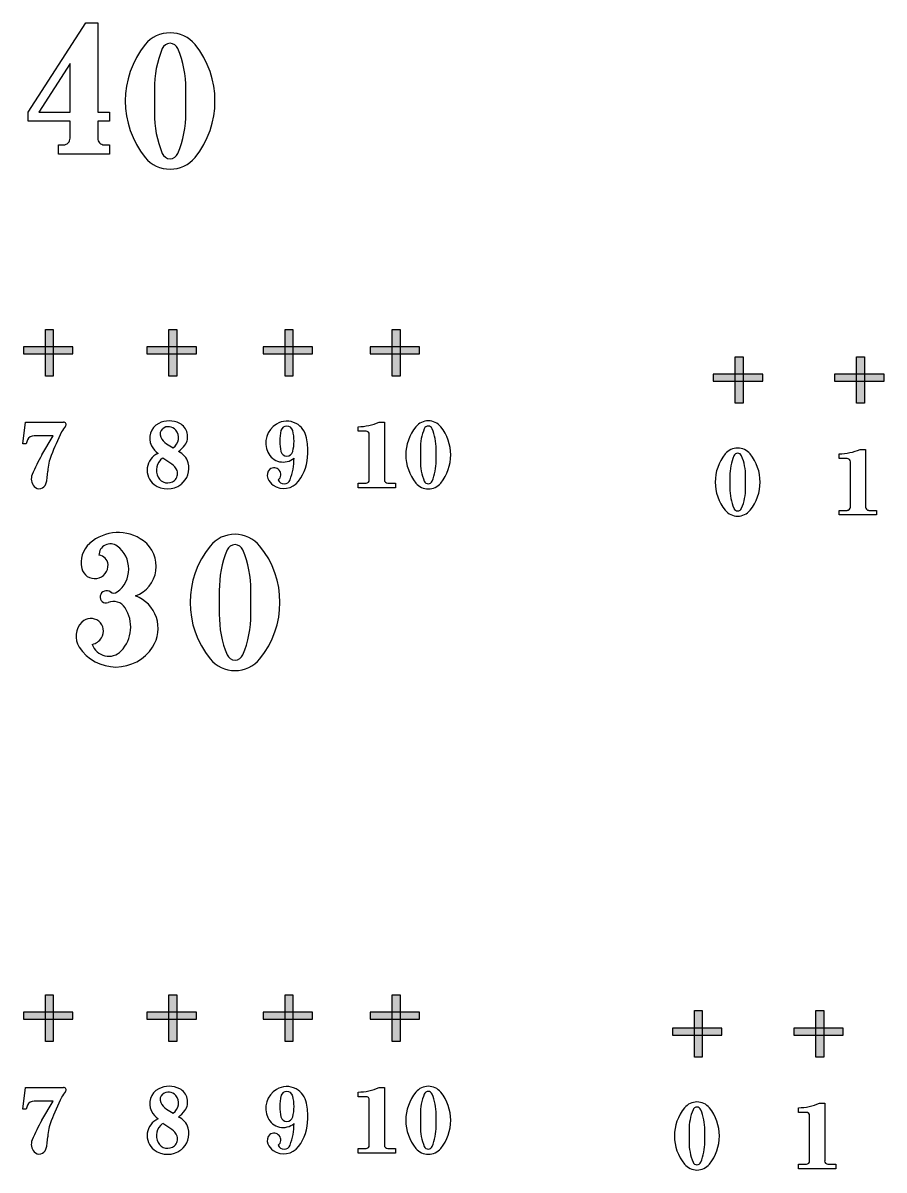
# Model space of a CAD drawing. Extents: x -30826 to 38793, y -30114 to 48793.
# Drawn here: x -16487 to -2694, y -8234 to 10143 of the extents above; entities that cross this region are included whole.
import ezdxf

# ---------------------------------------------------------------- set-up
doc = ezdxf.new("R2010")
doc.units = 13
doc.layers.add('APS_GEOMETRY', color=7, linetype='Continuous')
pattern_1 = [(0, (29230.299, 22200.924), (0, 8.4670712), [6.15787, -2.3092012]), (90, (29230.299, 22200.924), (-8.4670712, 5e-16), [6.15787, -2.3092012])]
pattern_2 = [(0, (31174.0294, 22200.924), (0, 8.4670712), [6.15787, -2.3092012]), (90, (31174.0294, 22200.924), (-8.4670712, 5e-16), [6.15787, -2.3092012])]
pattern_3 = [(0, (18832.043, 22452.344), (0, 8.4670712), [6.15787, -2.3092012]), (90, (18832.043, 22452.344), (-8.4670712, 5e-16), [6.15787, -2.3092012])]
pattern_4 = [(0, (20812.134, 22452.344), (0, 8.4670712), [6.15787, -2.3092012]), (90, (20812.134, 22452.344), (-8.4670712, 5e-16), [6.15787, -2.3092012])]
pattern_5 = [(0, (22671.37, 22452.344), (0, 8.4670712), [6.15787, -2.3092012]), (90, (22671.37, 22452.344), (-8.4670712, 5e-16), [6.15787, -2.3092012])]
pattern_6 = [(0, (24387.843, 22452.344), (0, 8.4670712), [6.15787, -2.3092012]), (90, (24387.843, 22452.344), (-8.4670712, 5e-16), [6.15787, -2.3092012])]
pattern_7 = [(0, (18832.043, 33112.079), (0, 8.4670712), [6.15787, -2.3092012]), (90, (18832.043, 33112.079), (-8.4670712, 5e-16), [6.15787, -2.3092012])]
pattern_8 = [(0, (20812.134, 33112.079), (0, 8.4670712), [6.15787, -2.3092012]), (90, (20812.134, 33112.079), (-8.4670712, 5e-16), [6.15787, -2.3092012])]
pattern_9 = [(0, (22671.37, 33112.079), (0, 8.4670712), [6.15787, -2.3092012]), (90, (22671.37, 33112.079), (-8.4670712, 5e-16), [6.15787, -2.3092012])]
pattern_10 = [(0, (24387.843, 33112.079), (0, 8.4670712), [6.15787, -2.3092012]), (90, (24387.843, 33112.079), (-8.4670712, 5e-16), [6.15787, -2.3092012])]
pattern_11 = [(0, (29883.218, 32676.261), (0, 8.4670712), [6.15787, -2.3092012]), (90, (29883.218, 32676.261), (-8.4670712, 5e-16), [6.15787, -2.3092012])]
pattern_12 = [(0, (31826.949, 32676.261), (0, 8.4670712), [6.15787, -2.3092012]), (90, (31826.949, 32676.261), (-8.4670712, 5e-16), [6.15787, -2.3092012])]

msp = doc.modelspace()

# ---------------------------------------------------------------- hatches: boundary and pattern name
at = {"true_color": 0xffffff}
h = msp.add_hatch(dxfattribs=at)
h.set_pattern_fill('ANGLE', scale=1.212179)
h.set_pattern_definition(pattern_7)
h.paths.add_polyline_path([(-15689, 4952), (-16003, 4952), (-16003, 4840), (-15689, 4840)])
h.paths.add_polyline_path([(-16003, 4952), (-16128, 4952), (-16128, 4840), (-16003, 4840)])
h.paths.add_polyline_path([(-16128, 4952), (-16481, 4952), (-16481, 4840), (-16128, 4840)])
h.paths.add_polyline_path([(-16003, 4840), (-16128, 4840), (-16128, 4487), (-16003, 4487)])
h.paths.add_polyline_path([(-16003, 5232), (-16128, 5232), (-16128, 4952), (-16003, 4952)])
h = msp.add_hatch(dxfattribs=at)
h.set_pattern_fill('ANGLE', scale=1.212179)
h.set_pattern_definition(pattern_7)
h.paths.add_polyline_path([(-15689, 4952), (-16003, 4952), (-16003, 4840), (-15689, 4840)])
h.paths.add_polyline_path([(-16003, 4952), (-16128, 4952), (-16128, 4840), (-16003, 4840)])
h.paths.add_polyline_path([(-16128, 4952), (-16481, 4952), (-16481, 4840), (-16128, 4840)])
h.paths.add_polyline_path([(-16003, 4840), (-16128, 4840), (-16128, 4487), (-16003, 4487)])
h.paths.add_polyline_path([(-16003, 5232), (-16128, 5232), (-16128, 4952), (-16003, 4952)])
h = msp.add_hatch(dxfattribs=at)
h.set_pattern_fill('ANGLE', scale=1.212179)
h.set_pattern_definition(pattern_8)
h.paths.add_polyline_path([(-13709, 4952), (-14023, 4952), (-14023, 4840), (-13709, 4840)])
h.paths.add_polyline_path([(-14023, 4952), (-14148, 4952), (-14148, 4840), (-14023, 4840)])
h.paths.add_polyline_path([(-14148, 4952), (-14501, 4952), (-14501, 4840), (-14148, 4840)])
h.paths.add_polyline_path([(-14023, 4840), (-14148, 4840), (-14148, 4487), (-14023, 4487)])
h.paths.add_polyline_path([(-14023, 5232), (-14148, 5232), (-14148, 4952), (-14023, 4952)])
h = msp.add_hatch(dxfattribs=at)
h.set_pattern_fill('ANGLE', scale=1.212179)
h.set_pattern_definition(pattern_8)
h.paths.add_polyline_path([(-13709, 4952), (-14023, 4952), (-14023, 4840), (-13709, 4840)])
h.paths.add_polyline_path([(-14023, 4952), (-14148, 4952), (-14148, 4840), (-14023, 4840)])
h.paths.add_polyline_path([(-14148, 4952), (-14501, 4952), (-14501, 4840), (-14148, 4840)])
h.paths.add_polyline_path([(-14023, 4840), (-14148, 4840), (-14148, 4487), (-14023, 4487)])
h.paths.add_polyline_path([(-14023, 5232), (-14148, 5232), (-14148, 4952), (-14023, 4952)])
h = msp.add_hatch(dxfattribs=at)
h.set_pattern_fill('ANGLE', scale=1.212179)
h.set_pattern_definition(pattern_9)
h.paths.add_polyline_path([(-11849, 4952), (-12164, 4952), (-12164, 4840), (-11849, 4840)])
h.paths.add_polyline_path([(-12164, 4952), (-12289, 4952), (-12289, 4840), (-12164, 4840)])
h.paths.add_polyline_path([(-12289, 4952), (-12642, 4952), (-12642, 4840), (-12289, 4840)])
h.paths.add_polyline_path([(-12164, 4840), (-12289, 4840), (-12289, 4487), (-12164, 4487)])
h.paths.add_polyline_path([(-12164, 5232), (-12289, 5232), (-12289, 4952), (-12164, 4952)])
h = msp.add_hatch(dxfattribs=at)
h.set_pattern_fill('ANGLE', scale=1.212179)
h.set_pattern_definition(pattern_9)
h.paths.add_polyline_path([(-11849, 4952), (-12164, 4952), (-12164, 4840), (-11849, 4840)])
h.paths.add_polyline_path([(-12164, 4952), (-12289, 4952), (-12289, 4840), (-12164, 4840)])
h.paths.add_polyline_path([(-12289, 4952), (-12642, 4952), (-12642, 4840), (-12289, 4840)])
h.paths.add_polyline_path([(-12164, 4840), (-12289, 4840), (-12289, 4487), (-12164, 4487)])
h.paths.add_polyline_path([(-12164, 5232), (-12289, 5232), (-12289, 4952), (-12164, 4952)])
h = msp.add_hatch(dxfattribs=at)
h.set_pattern_fill('ANGLE', scale=1.212179)
h.set_pattern_definition(pattern_10)
h.paths.add_polyline_path([(-10133, 4952), (-10447, 4952), (-10447, 4840), (-10133, 4840)])
h.paths.add_polyline_path([(-10447, 4952), (-10572, 4952), (-10572, 4840), (-10447, 4840)])
h.paths.add_polyline_path([(-10572, 4952), (-10925, 4952), (-10925, 4840), (-10572, 4840)])
h.paths.add_polyline_path([(-10447, 4840), (-10572, 4840), (-10572, 4487), (-10447, 4487)])
h.paths.add_polyline_path([(-10447, 5232), (-10572, 5232), (-10572, 4952), (-10447, 4952)])
h = msp.add_hatch(dxfattribs=at)
h.set_pattern_fill('ANGLE', scale=1.212179)
h.set_pattern_definition(pattern_10)
h.paths.add_polyline_path([(-10133, 4952), (-10447, 4952), (-10447, 4840), (-10133, 4840)])
h.paths.add_polyline_path([(-10447, 4952), (-10572, 4952), (-10572, 4840), (-10447, 4840)])
h.paths.add_polyline_path([(-10572, 4952), (-10925, 4952), (-10925, 4840), (-10572, 4840)])
h.paths.add_polyline_path([(-10447, 4840), (-10572, 4840), (-10572, 4487), (-10447, 4487)])
h.paths.add_polyline_path([(-10447, 5232), (-10572, 5232), (-10572, 4952), (-10447, 4952)])
h = msp.add_hatch(dxfattribs=at)
h.set_pattern_fill('ANGLE', scale=1.212179)
h.set_pattern_definition(pattern_11)
h.paths.add_polyline_path([(-4638, 4516), (-4952, 4516), (-4952, 4405), (-4638, 4405)])
h.paths.add_polyline_path([(-4952, 4516), (-5077, 4516), (-5077, 4405), (-4952, 4405)])
h.paths.add_polyline_path([(-5077, 4516), (-5430, 4516), (-5430, 4405), (-5077, 4405)])
h.paths.add_polyline_path([(-4952, 4405), (-5077, 4405), (-5077, 4052), (-4952, 4052)])
h.paths.add_polyline_path([(-4952, 4796), (-5077, 4796), (-5077, 4516), (-4952, 4516)])
h = msp.add_hatch(dxfattribs=at)
h.set_pattern_fill('ANGLE', scale=1.212179)
h.set_pattern_definition(pattern_11)
h.paths.add_polyline_path([(-4638, 4516), (-4952, 4516), (-4952, 4405), (-4638, 4405)])
h.paths.add_polyline_path([(-4952, 4516), (-5077, 4516), (-5077, 4405), (-4952, 4405)])
h.paths.add_polyline_path([(-5077, 4516), (-5430, 4516), (-5430, 4405), (-5077, 4405)])
h.paths.add_polyline_path([(-4952, 4405), (-5077, 4405), (-5077, 4052), (-4952, 4052)])
h.paths.add_polyline_path([(-4952, 4796), (-5077, 4796), (-5077, 4516), (-4952, 4516)])
h = msp.add_hatch(dxfattribs=at)
h.set_pattern_fill('ANGLE', scale=1.212179)
h.set_pattern_definition(pattern_12)
h.paths.add_polyline_path([(-2694, 4516), (-3008, 4516), (-3008, 4405), (-2694, 4405)])
h.paths.add_polyline_path([(-3008, 4516), (-3133, 4516), (-3133, 4405), (-3008, 4405)])
h.paths.add_polyline_path([(-3133, 4516), (-3486, 4516), (-3486, 4405), (-3133, 4405)])
h.paths.add_polyline_path([(-3008, 4405), (-3133, 4405), (-3133, 4052), (-3008, 4052)])
h.paths.add_polyline_path([(-3008, 4796), (-3133, 4796), (-3133, 4516), (-3008, 4516)])
h = msp.add_hatch(dxfattribs=at)
h.set_pattern_fill('ANGLE', scale=1.212179)
h.set_pattern_definition(pattern_12)
h.paths.add_polyline_path([(-2694, 4516), (-3008, 4516), (-3008, 4405), (-2694, 4405)])
h.paths.add_polyline_path([(-3008, 4516), (-3133, 4516), (-3133, 4405), (-3008, 4405)])
h.paths.add_polyline_path([(-3133, 4516), (-3486, 4516), (-3486, 4405), (-3133, 4405)])
h.paths.add_polyline_path([(-3008, 4405), (-3133, 4405), (-3133, 4052), (-3008, 4052)])
h.paths.add_polyline_path([(-3008, 4796), (-3133, 4796), (-3133, 4516), (-3008, 4516)])
h = msp.add_hatch(dxfattribs=at)
h.set_pattern_fill('ANGLE', scale=1.212179)
h.set_pattern_definition(pattern_3)
h.paths.add_polyline_path([(-15689, -5707), (-16003, -5707), (-16003, -5819), (-15689, -5819)])
h.paths.add_polyline_path([(-16003, -5707), (-16128, -5707), (-16128, -5819), (-16003, -5819)])
h.paths.add_polyline_path([(-16128, -5707), (-16481, -5707), (-16481, -5819), (-16128, -5819)])
h.paths.add_polyline_path([(-16003, -5819), (-16128, -5819), (-16128, -6172), (-16003, -6172)])
h.paths.add_polyline_path([(-16003, -5428), (-16128, -5428), (-16128, -5707), (-16003, -5707)])
h = msp.add_hatch(dxfattribs=at)
h.set_pattern_fill('ANGLE', scale=1.212179)
h.set_pattern_definition(pattern_3)
h.paths.add_polyline_path([(-15689, -5707), (-16003, -5707), (-16003, -5819), (-15689, -5819)])
h.paths.add_polyline_path([(-16003, -5707), (-16128, -5707), (-16128, -5819), (-16003, -5819)])
h.paths.add_polyline_path([(-16128, -5707), (-16481, -5707), (-16481, -5819), (-16128, -5819)])
h.paths.add_polyline_path([(-16003, -5819), (-16128, -5819), (-16128, -6172), (-16003, -6172)])
h.paths.add_polyline_path([(-16003, -5428), (-16128, -5428), (-16128, -5707), (-16003, -5707)])
h = msp.add_hatch(dxfattribs=at)
h.set_pattern_fill('ANGLE', scale=1.212179)
h.set_pattern_definition(pattern_4)
h.paths.add_polyline_path([(-13709, -5707), (-14023, -5707), (-14023, -5819), (-13709, -5819)])
h.paths.add_polyline_path([(-14023, -5707), (-14148, -5707), (-14148, -5819), (-14023, -5819)])
h.paths.add_polyline_path([(-14148, -5707), (-14501, -5707), (-14501, -5819), (-14148, -5819)])
h.paths.add_polyline_path([(-14023, -5819), (-14148, -5819), (-14148, -6172), (-14023, -6172)])
h.paths.add_polyline_path([(-14023, -5428), (-14148, -5428), (-14148, -5707), (-14023, -5707)])
h = msp.add_hatch(dxfattribs=at)
h.set_pattern_fill('ANGLE', scale=1.212179)
h.set_pattern_definition(pattern_4)
h.paths.add_polyline_path([(-13709, -5707), (-14023, -5707), (-14023, -5819), (-13709, -5819)])
h.paths.add_polyline_path([(-14023, -5707), (-14148, -5707), (-14148, -5819), (-14023, -5819)])
h.paths.add_polyline_path([(-14148, -5707), (-14501, -5707), (-14501, -5819), (-14148, -5819)])
h.paths.add_polyline_path([(-14023, -5819), (-14148, -5819), (-14148, -6172), (-14023, -6172)])
h.paths.add_polyline_path([(-14023, -5428), (-14148, -5428), (-14148, -5707), (-14023, -5707)])
h = msp.add_hatch(dxfattribs=at)
h.set_pattern_fill('ANGLE', scale=1.212179)
h.set_pattern_definition(pattern_5)
h.paths.add_polyline_path([(-11849, -5707), (-12164, -5707), (-12164, -5819), (-11849, -5819)])
h.paths.add_polyline_path([(-12164, -5707), (-12289, -5707), (-12289, -5819), (-12164, -5819)])
h.paths.add_polyline_path([(-12289, -5707), (-12642, -5707), (-12642, -5819), (-12289, -5819)])
h.paths.add_polyline_path([(-12164, -5819), (-12289, -5819), (-12289, -6172), (-12164, -6172)])
h.paths.add_polyline_path([(-12164, -5428), (-12289, -5428), (-12289, -5707), (-12164, -5707)])
h = msp.add_hatch(dxfattribs=at)
h.set_pattern_fill('ANGLE', scale=1.212179)
h.set_pattern_definition(pattern_5)
h.paths.add_polyline_path([(-11849, -5707), (-12164, -5707), (-12164, -5819), (-11849, -5819)])
h.paths.add_polyline_path([(-12164, -5707), (-12289, -5707), (-12289, -5819), (-12164, -5819)])
h.paths.add_polyline_path([(-12289, -5707), (-12642, -5707), (-12642, -5819), (-12289, -5819)])
h.paths.add_polyline_path([(-12164, -5819), (-12289, -5819), (-12289, -6172), (-12164, -6172)])
h.paths.add_polyline_path([(-12164, -5428), (-12289, -5428), (-12289, -5707), (-12164, -5707)])
h = msp.add_hatch(dxfattribs=at)
h.set_pattern_fill('ANGLE', scale=1.212179)
h.set_pattern_definition(pattern_6)
h.paths.add_polyline_path([(-10133, -5707), (-10447, -5707), (-10447, -5819), (-10133, -5819)])
h.paths.add_polyline_path([(-10447, -5707), (-10572, -5707), (-10572, -5819), (-10447, -5819)])
h.paths.add_polyline_path([(-10572, -5707), (-10925, -5707), (-10925, -5819), (-10572, -5819)])
h.paths.add_polyline_path([(-10447, -5819), (-10572, -5819), (-10572, -6172), (-10447, -6172)])
h.paths.add_polyline_path([(-10447, -5428), (-10572, -5428), (-10572, -5707), (-10447, -5707)])
h = msp.add_hatch(dxfattribs=at)
h.set_pattern_fill('ANGLE', scale=1.212179)
h.set_pattern_definition(pattern_6)
h.paths.add_polyline_path([(-10133, -5707), (-10447, -5707), (-10447, -5819), (-10133, -5819)])
h.paths.add_polyline_path([(-10447, -5707), (-10572, -5707), (-10572, -5819), (-10447, -5819)])
h.paths.add_polyline_path([(-10572, -5707), (-10925, -5707), (-10925, -5819), (-10572, -5819)])
h.paths.add_polyline_path([(-10447, -5819), (-10572, -5819), (-10572, -6172), (-10447, -6172)])
h.paths.add_polyline_path([(-10447, -5428), (-10572, -5428), (-10572, -5707), (-10447, -5707)])
h = msp.add_hatch(dxfattribs=at)
h.set_pattern_fill('ANGLE', scale=1.212179)
h.set_pattern_definition(pattern_1)
h.paths.add_polyline_path([(-5290, -5959), (-5605, -5959), (-5605, -6071), (-5290, -6071)])
h.paths.add_polyline_path([(-5605, -5959), (-5730, -5959), (-5730, -6071), (-5605, -6071)])
h.paths.add_polyline_path([(-5730, -5959), (-6083, -5959), (-6083, -6071), (-5730, -6071)])
h.paths.add_polyline_path([(-5605, -6071), (-5730, -6071), (-5730, -6424), (-5605, -6424)])
h.paths.add_polyline_path([(-5605, -5679), (-5730, -5679), (-5730, -5959), (-5605, -5959)])
h = msp.add_hatch(dxfattribs=at)
h.set_pattern_fill('ANGLE', scale=1.212179)
h.set_pattern_definition(pattern_1)
h.paths.add_polyline_path([(-5290, -5959), (-5605, -5959), (-5605, -6071), (-5290, -6071)])
h.paths.add_polyline_path([(-5605, -5959), (-5730, -5959), (-5730, -6071), (-5605, -6071)])
h.paths.add_polyline_path([(-5730, -5959), (-6083, -5959), (-6083, -6071), (-5730, -6071)])
h.paths.add_polyline_path([(-5605, -6071), (-5730, -6071), (-5730, -6424), (-5605, -6424)])
h.paths.add_polyline_path([(-5605, -5679), (-5730, -5679), (-5730, -5959), (-5605, -5959)])
h = msp.add_hatch(dxfattribs=at)
h.set_pattern_fill('ANGLE', scale=1.212179)
h.set_pattern_definition(pattern_2)
h.paths.add_polyline_path([(-3347, -5959), (-3661, -5959), (-3661, -6071), (-3347, -6071)])
h.paths.add_polyline_path([(-3661, -5959), (-3786, -5959), (-3786, -6071), (-3661, -6071)])
h.paths.add_polyline_path([(-3786, -5959), (-4139, -5959), (-4139, -6071), (-3786, -6071)])
h.paths.add_polyline_path([(-3661, -6071), (-3786, -6071), (-3786, -6424), (-3661, -6424)])
h.paths.add_polyline_path([(-3661, -5679), (-3786, -5679), (-3786, -5959), (-3661, -5959)])
h = msp.add_hatch(dxfattribs=at)
h.set_pattern_fill('ANGLE', scale=1.212179)
h.set_pattern_definition(pattern_2)
h.paths.add_polyline_path([(-3347, -5959), (-3661, -5959), (-3661, -6071), (-3347, -6071)])
h.paths.add_polyline_path([(-3661, -5959), (-3786, -5959), (-3786, -6071), (-3661, -6071)])
h.paths.add_polyline_path([(-3786, -5959), (-4139, -5959), (-4139, -6071), (-3786, -6071)])
h.paths.add_polyline_path([(-3661, -6071), (-3786, -6071), (-3786, -6424), (-3661, -6424)])
h.paths.add_polyline_path([(-3661, -5679), (-3786, -5679), (-3786, -5959), (-3661, -5959)])

# ---------------------------------------------------------------- linework, layer by layer
for points in [[(-16128, 5232), (-16003, 5232), (-16003, 4487), (-16128, 4487)], [(-16128, 5232), (-16003, 5232), (-16003, 4487), (-16128, 4487)], [(-14148, 5232), (-14023, 5232), (-14023, 4487), (-14148, 4487)], [(-14148, 5232), (-14023, 5232), (-14023, 4487), (-14148, 4487)], [(-12289, 5232), (-12164, 5232), (-12164, 4487), (-12289, 4487)], [(-12289, 5232), (-12164, 5232), (-12164, 4487), (-12289, 4487)], [(-10572, 5232), (-10447, 5232), (-10447, 4487), (-10572, 4487)], [(-10572, 5232), (-10447, 5232), (-10447, 4487), (-10572, 4487)], [(-16481, 4840), (-15689, 4840), (-15689, 4952), (-16481, 4952)], [(-16481, 4840), (-15689, 4840), (-15689, 4952), (-16481, 4952)], [(-14501, 4840), (-13709, 4840), (-13709, 4952), (-14501, 4952)], [(-14501, 4840), (-13709, 4840), (-13709, 4952), (-14501, 4952)], [(-12642, 4840), (-11849, 4840), (-11849, 4952), (-12642, 4952)], [(-12642, 4840), (-11849, 4840), (-11849, 4952), (-12642, 4952)], [(-10925, 4840), (-10133, 4840), (-10133, 4952), (-10925, 4952)], [(-10925, 4840), (-10133, 4840), (-10133, 4952), (-10925, 4952)], [(-5077, 4796), (-4952, 4796), (-4952, 4052), (-5077, 4052)], [(-5077, 4796), (-4952, 4796), (-4952, 4052), (-5077, 4052)], [(-3133, 4796), (-3008, 4796), (-3008, 4052), (-3133, 4052)], [(-3133, 4796), (-3008, 4796), (-3008, 4052), (-3133, 4052)], [(-5430, 4405), (-4638, 4405), (-4638, 4516), (-5430, 4516)], [(-5430, 4405), (-4638, 4405), (-4638, 4516), (-5430, 4516)], [(-3486, 4405), (-2694, 4405), (-2694, 4516), (-3486, 4516)], [(-3486, 4405), (-2694, 4405), (-2694, 4516), (-3486, 4516)], [(-16128, -5428), (-16003, -5428), (-16003, -6172), (-16128, -6172)], [(-16128, -5428), (-16003, -5428), (-16003, -6172), (-16128, -6172)], [(-14148, -5428), (-14023, -5428), (-14023, -6172), (-14148, -6172)], [(-14148, -5428), (-14023, -5428), (-14023, -6172), (-14148, -6172)], [(-12289, -5428), (-12164, -5428), (-12164, -6172), (-12289, -6172)], [(-12289, -5428), (-12164, -5428), (-12164, -6172), (-12289, -6172)], [(-10572, -5428), (-10447, -5428), (-10447, -6172), (-10572, -6172)], [(-10572, -5428), (-10447, -5428), (-10447, -6172), (-10572, -6172)], [(-16481, -5819), (-15689, -5819), (-15689, -5707), (-16481, -5707)], [(-16481, -5819), (-15689, -5819), (-15689, -5707), (-16481, -5707)], [(-14501, -5819), (-13709, -5819), (-13709, -5707), (-14501, -5707)], [(-14501, -5819), (-13709, -5819), (-13709, -5707), (-14501, -5707)], [(-12642, -5819), (-11849, -5819), (-11849, -5707), (-12642, -5707)], [(-12642, -5819), (-11849, -5819), (-11849, -5707), (-12642, -5707)], [(-10925, -5819), (-10133, -5819), (-10133, -5707), (-10925, -5707)], [(-10925, -5819), (-10133, -5819), (-10133, -5707), (-10925, -5707)]]:
    msp.add_lwpolyline(points, close=True)
at = {"elevation": 110000000}
for points in [[(-5730, -5679), (-5605, -5679), (-5605, -6424), (-5730, -6424)], [(-5730, -5679), (-5605, -5679), (-5605, -6424), (-5730, -6424)], [(-3786, -5679), (-3661, -5679), (-3661, -6424), (-3786, -6424)], [(-3786, -5679), (-3661, -5679), (-3661, -6424), (-3786, -6424)], [(-6083, -6071), (-5290, -6071), (-5290, -5959), (-6083, -5959)], [(-6083, -6071), (-5290, -6071), (-5290, -5959), (-6083, -5959)], [(-4139, -6071), (-3347, -6071), (-3347, -5959), (-4139, -5959)], [(-4139, -6071), (-3347, -6071), (-3347, -5959), (-4139, -5959)]]:
    msp.add_lwpolyline(points, close=True, dxfattribs=at)
at = {"layer": 'APS_GEOMETRY', "ltscale": 1000}
for p, q in [((-16403, 8715, -80000000), (-15479, 10143, -80000000)), ((-15479, 10143, -80000000), (-15290, 10143, -80000000)), ((-15290, 10143, -80000000), (-15290, 8715, -80000000)), ((-15731, 9492, -80000000), (-16235, 8715, -80000000)), ((-15731, 8715, -80000000), (-15731, 9492, -80000000)), ((-14382, 9082, 60000000), (-14382, 8704, 60000000)), ((-13878, 8704, 60000000), (-13878, 9082, 60000000)), ((-16403, 8568, -80000000), (-16403, 8715, -80000000)), ((-16235, 8715, -80000000), (-15731, 8715, -80000000)), ((-15290, 8715, -80000000), (-15101, 8715, -80000000)), ((-15101, 8715, -80000000), (-15101, 8568, -80000000)), ((-15731, 8568, -80000000), (-16403, 8568, -80000000)), ((-15731, 8295, -80000000), (-15731, 8568, -80000000)), ((-15101, 8568, -80000000), (-15290, 8568, -80000000)), ((-15290, 8568, -80000000), (-15290, 8295, -80000000)), ((-15920, 8043, -80000000), (-15920, 8190, -80000000)), ((-15920, 8190, -80000000), (-15836, 8190, -80000000)), ((-15185, 8190, -80000000), (-15101, 8190, -80000000)), ((-15101, 8190, -80000000), (-15101, 8043, -80000000)), ((-15101, 8043, -80000000), (-15920, 8043, -80000000)), ((-16487, 3401), (-16445, 3748)), ((-16445, 3748), (-15836, 3748)), ((-10781, 3748), (-10697, 3748)), ((-10697, 3748), (-10697, 2824)), ((-16004, 3527), (-16309, 3527)), ((-16183, 3223), (-16004, 3527)), ((-11117, 3601), (-11117, 3674)), ((-10991, 3601), (-11117, 3601)), ((-10939, 2824), (-10939, 3548)), ((-16435, 3401), (-16487, 3401)), ((-16414, 3464), (-16435, 3401)), ((-14186, 3401, 70000000), (-14081, 3338, 70000000)), ((-10121, 3317), (-10121, 3128)), ((-9869, 3128), (-9869, 3317)), ((-3076, 3312), (-2992, 3312)), ((-2992, 3312), (-2992, 2388)), ((-14102, 3076, 70000000), (-14249, 3170, 70000000)), ((-3412, 3165), (-3412, 3238)), ((-3286, 3165), (-3412, 3165)), ((-3233, 2388), (-3233, 3112)), ((-11117, 2698), (-11117, 2771)), ((-11117, 2771), (-10991, 2771)), ((-10645, 2771), (-10519, 2771)), ((-10519, 2771), (-10519, 2698)), ((-5164, 2881), (-5164, 2692)), ((-4912, 2692), (-4912, 2881)), ((-10519, 2698), (-11117, 2698)), ((-3412, 2262), (-3412, 2335)), ((-3412, 2335), (-3286, 2335)), ((-2813, 2262), (-3412, 2262)), ((-2939, 2335), (-2813, 2335)), ((-2813, 2335), (-2813, 2262)), ((-13342, 1049, -240000000), (-13342, 671, -240000000)), ((-12838, 671, -240000000), (-12838, 1049, -240000000)), ((-16487, -7258), (-16445, -6912)), ((-16445, -6912), (-15836, -6912)), ((-10781, -6912), (-10697, -6912)), ((-10697, -6912), (-10697, -7836)), ((-16004, -7132), (-16309, -7132)), ((-16183, -7437), (-16004, -7132)), ((-11117, -7059), (-11117, -6985)), ((-10991, -7059), (-11117, -7059)), ((-10939, -7836), (-10939, -7111)), ((-3729, -7163, 110000000), (-3645, -7163, 110000000)), ((-3645, -7163, 110000000), (-3645, -8087, 110000000)), ((-16435, -7258), (-16487, -7258)), ((-16414, -7195), (-16435, -7258)), ((-14186, -7258, 70000000), (-14081, -7321, 70000000)), ((-10121, -7342), (-10121, -7532)), ((-9869, -7532), (-9869, -7342)), ((-4065, -7310, 110000000), (-4065, -7237, 110000000)), ((-3939, -7310, 110000000), (-4065, -7310, 110000000)), ((-14102, -7584, 70000000), (-14249, -7489, 70000000)), ((-3886, -8087, 110000000), (-3886, -7363, 110000000)), ((-5817, -7594, 110000000), (-5817, -7783, 110000000)), ((-5565, -7783, 110000000), (-5565, -7594, 110000000)), ((-11117, -7962), (-11117, -7888)), ((-11117, -7888), (-10991, -7888)), ((-10645, -7888), (-10519, -7888)), ((-10519, -7888), (-10519, -7962)), ((-10519, -7962), (-11117, -7962)), ((-4065, -8213, 110000000), (-4065, -8140, 110000000)), ((-4065, -8140, 110000000), (-3939, -8140, 110000000)), ((-3466, -8213, 110000000), (-4065, -8213, 110000000)), ((-3592, -8140, 110000000), (-3466, -8140, 110000000)), ((-3466, -8140, 110000000), (-3466, -8213, 110000000))]:
    msp.add_line(p, q, dxfattribs=at)
for centre, radius, start, end in [((-14130, 9468, 60000000), 517, 39.4246, 140.5742), ((-13414, 8893, 60000000), 1434, 140.978, 219.022), ((-14130, 9681, 60000000), 136, 22.4033, 157.5972), ((-14845, 8893, 60000000), 1434, 320.9786, 39.0222), ((-12745, 9102, 60000000), 1636, 157.3554, 180.7336), ((-15514, 9103, 60000000), 1636, 359.2637, 22.6421), ((-12745, 8683, 60000000), 1636, 179.2651, 202.6435), ((-15514, 8683, 60000000), 1636, 337.3554, 0.7336), ((-15836, 8295, -80000000), 104, 269.6962, 0.3038), ((-15186, 8295, -80000000), 104, 179.7005, 270.3046), ((-14130, 8318, 60000000), 517, 219.4241, 320.5759), ((-14130, 8104, 60000000), 136, 202.4119, 337.5881), ((-15505, 3416), 403, 138.2047, 154.4181), ((-15833, 3710), 37.9, 318.3432, 94.7888), ((-14189, 3490, 70000000), 268, 117.5391, 206.6032), ((-14144, 3403, 70000000), 365, 62.5665, 117.4358), ((-14155, 3526, 70000000), 150, 39.7575, 128.8194), ((-14085, 3517, 70000000), 236, 324.5354, 62.7195), ((-12240, 3414, 70000000), 357, 121.7716, 204.5865), ((-12261, 3449, 70000000), 315, 61.9351, 121.8855), ((-12260, 3588, 70000000), 97.5, 14.1252, 165.8748), ((-12260, 3444, 70000000), 319, 9.4445, 62.6087), ((-11142, 4592), 918, 271.5435, 293.1341), ((-9995, 3510), 258, 39.4246, 140.5742), ((-9995, 3617), 68.1, 22.4033, 157.5972), ((-16319, 3425), 103, 84.3647, 157.5628), ((-9953, 735), 6568, 154.2316, 157.8405), ((-14179, 3554, 70000000), 113, 128.7858, 205.224), ((-14062, 3608, 70000000), 241, 204.9714, 239.0062), ((-14190, 3499, 70000000), 194, 303.9833, 39.1627), ((-11698, 3444, 70000000), 677, 165.6392, 194.3612), ((-12822, 3444, 70000000), 677, 345.639, 14.361), ((-13265, 3260, 70000000), 1341, 359.354, 10.1733), ((-10991, 3549), 52.2, 359.7005, 90.3046), ((-9637, 3223), 717, 140.978, 219.022), ((-9303, 3328), 818, 157.3554, 180.7336), ((-10687, 3328), 818, 359.2637, 22.6421), ((-10352, 3223), 717, 320.9786, 39.0222), ((-14093, 3542, 70000000), 376, 207.2247, 232.3882), ((-14276, 3659, 70000000), 474, 305.9917, 324.0003), ((-5038, 3074), 258, 39.4246, 140.5742), ((-3437, 4156), 918, 271.5435, 293.1341), ((-13764, 1816), 2798, 149.8265, 157.0423), ((-15401, 2949), 687, 157.4358, 179.0267), ((-14211, 2979, 70000000), 288, 112.9442, 232.5058), ((-14109, 2975, 70000000), 241, 125.8127, 207.0465), ((-14104, 3023, 70000000), 274, 15.6984, 67.149), ((-12319, 3378, 70000000), 270, 204.551, 310.0882), ((-12260, 3300, 70000000), 97.5, 194.1267, 345.8733), ((-13169, 3178, 70000000), 1024, 339.7935, 359.5949), ((-12680, 3252, 70000000), 756, 323.6671, 359.4651), ((-9303, 3118), 818, 179.2651, 202.6435), ((-10687, 3118), 818, 337.3554, 0.7336), ((-4681, 2787), 717, 140.978, 219.022), ((-4346, 2892), 818, 157.3554, 180.7336), ((-5038, 3181), 68.1, 22.4033, 157.5972), ((-5730, 2892), 818, 359.2637, 22.6421), ((-5396, 2787), 717, 320.9786, 39.0222), ((-3286, 3113), 52.2, 359.7005, 90.3046), ((-16893, 2985), 805, 343.8223, 358.2399), ((-14215, 2900, 70000000), 209, 19.8865, 57.4435), ((-14152, 2922, 70000000), 142, 310.1014, 20.0305), ((-14153, 3009, 70000000), 325, 307.4235, 15.7082), ((-12444, 2897, 70000000), 131, 132.9406, 202.8714), ((-12465, 2909, 70000000), 108, 309.0946, 129.0946), ((-16176, 2838), 178, 156.9767, 221.9468), ((-16226, 2792), 111, 221.393, 343.6587), ((-14171, 2945, 70000000), 171, 207.3768, 310.0025), ((-12330, 2947, 70000000), 256, 203.4103, 233.9084), ((-12308, 2980, 70000000), 295, 234.2129, 323.2789), ((-12302, 2860, 70000000), 101, 200.5623, 339.436), ((-10991, 2823), 52.2, 269.6962, 0.3038), ((-10645, 2823), 52.2, 179.7005, 270.3046), ((-9995, 2935), 258, 219.4241, 320.5759), ((-9995, 2829), 68.1, 202.4119, 337.5881), ((-14171, 3032, 70000000), 354, 232.5892, 307.4089), ((-4346, 2682), 818, 179.2651, 202.6435), ((-5730, 2682), 818, 337.3554, 0.7336), ((-5038, 2499), 258, 219.4241, 320.5759), ((-5038, 2393), 68.1, 202.4119, 337.5881), ((-3286, 2388), 52.2, 269.6962, 0.3038), ((-2940, 2388), 52.2, 179.7005, 270.3046), ((-14962, 1294, -100000000), 685, 53.7708, 131.8132), ((-14857, 1439, -100000000), 505, 290.0746, 53.6638), ((-13090, 1435, -240000000), 517, 39.4246, 140.5742), ((-15147, 1499, -100000000), 408, 131.6561, 193.2898), ((-15087, 1614, -100000000), 184, 53.456, 179.6753), ((-15249, 1394, -100000000), 457, 306.5093, 53.4905), ((-12375, 860, -240000000), 1434, 140.978, 219.022), ((-11706, 1070, -240000000), 1636, 157.3554, 180.7336), ((-13090, 1649, -240000000), 136, 22.4033, 157.5972), ((-14474, 1070, -240000000), 1636, 359.2637, 22.6421), ((-13805, 860, -240000000), 1434, 320.9786, 39.0222), ((-15281, 1458, -100000000), 157, 3.5851, 86.4052), ((-15337, 1454, -100000000), 213, 193.2578, 3.8034), ((-15160, 944, -100000000), 92.5, 167.7312, 292.6446), ((-15146, 942, -100000000), 106, 52.8446, 168.2719), ((-15030, 1098, -100000000), 88.1, 233.3907, 306.5921), ((-14875, 445, -100000000), 553, 327.1248, 69.7475), ((-15038, 653, -100000000), 223, 33.0769, 112.7216), ((-15323, 468, -100000000), 562, 316.5861, 33.022), ((-15401, 400, -100000000), 203, 327.9947, 134.6889), ((-11706, 650, -240000000), 1636, 179.2651, 202.6435), ((-14474, 650, -240000000), 1636, 337.3554, 0.7336), ((-15319, 319, -100000000), 319, 134.9731, 213.0136), ((-15431, 419, -100000000), 238, 283.2657, 327.8129), ((-15114, 273, -100000000), 276, 198.0954, 316.2961), ((-14998, 526, -100000000), 701, 212.9674, 327.0321), ((-13090, 72, -240000000), 136, 202.4119, 337.5881), ((-13090, 285, -240000000), 517, 219.4241, 320.5759), ((-15505, -7243), 403, 138.2047, 154.4181), ((-15833, -6950), 37.9, 318.3432, 94.7888), ((-14189, -7170, 70000000), 268, 117.5391, 206.6032), ((-14144, -7257, 70000000), 365, 62.5665, 117.4358), ((-14085, -7143, 70000000), 236, 324.5354, 62.7195), ((-12240, -7246, 70000000), 357, 121.7716, 204.5865), ((-12261, -7211, 70000000), 315, 61.9351, 121.8855), ((-12260, -7071, 70000000), 97.5, 14.1252, 165.8748), ((-12260, -7216, 70000000), 319, 9.4445, 62.6087), ((-11142, -6068), 918, 271.5435, 293.1341), ((-9995, -7150), 258, 39.4246, 140.5742), ((-9995, -7043), 68.1, 22.4033, 157.5972), ((-16319, -7235), 103, 84.3647, 157.5628), ((-9953, -9925), 6568, 154.2316, 157.8405), ((-14179, -7105, 70000000), 113, 128.7858, 205.224), ((-14062, -7052, 70000000), 241, 204.9714, 239.0062), ((-14155, -7134, 70000000), 150, 39.7575, 128.8194), ((-14190, -7161, 70000000), 194, 303.9833, 39.1627), ((-11698, -7216, 70000000), 677, 165.6392, 194.3612), ((-12822, -7216, 70000000), 677, 345.639, 14.361), ((-13265, -7400, 70000000), 1341, 359.354, 10.1733), ((-10991, -7111), 52.2, 359.7005, 90.3046), ((-9637, -7437), 717, 140.978, 219.022), ((-9303, -7332), 818, 157.3554, 180.7336), ((-10687, -7332), 818, 359.2637, 22.6421), ((-10352, -7437), 717, 320.9786, 39.0222), ((-5691, -7401, 110000000), 258, 39.4246, 140.5742), ((-4089, -6319, 110000000), 918, 271.5435, 293.1341), ((-14093, -7118, 70000000), 376, 207.2247, 232.3882), ((-14276, -7001, 70000000), 474, 305.9917, 324.0003), ((-5334, -7688, 110000000), 717, 140.978, 219.022), ((-4999, -7583, 110000000), 818, 157.3554, 180.7336), ((-5691, -7294, 110000000), 68.1, 22.4033, 157.5972), ((-6383, -7583, 110000000), 818, 359.2637, 22.6421), ((-6049, -7688, 110000000), 717, 320.9786, 39.0222), ((-3938, -7363, 110000000), 52.2, 359.7005, 90.3046), ((-13764, -8843), 2798, 149.8265, 157.0423), ((-15401, -7711), 687, 157.4358, 179.0267), ((-14211, -7681, 70000000), 288, 112.9442, 232.5058), ((-14109, -7685, 70000000), 241, 125.8127, 207.0465), ((-14104, -7637, 70000000), 274, 15.6984, 67.149), ((-12319, -7282, 70000000), 270, 204.551, 310.0882), ((-12260, -7360, 70000000), 97.5, 194.1267, 345.8733), ((-13169, -7481, 70000000), 1024, 339.7935, 359.5949), ((-12680, -7408, 70000000), 756, 323.6671, 359.4651), ((-9303, -7542), 818, 179.2651, 202.6435), ((-10687, -7542), 818, 337.3554, 0.7336), ((-16893, -7675), 805, 343.8223, 358.2399), ((-14215, -7760, 70000000), 209, 19.8865, 57.4435), ((-14152, -7738, 70000000), 142, 310.1014, 20.0305), ((-14153, -7651, 70000000), 325, 307.4235, 15.7082), ((-12444, -7763, 70000000), 131, 132.9406, 202.8714), ((-12465, -7751, 70000000), 108, 309.0946, 129.0946), ((-16176, -7822), 178, 156.9767, 221.9468), ((-16226, -7868), 111, 221.393, 343.6587), ((-14171, -7715, 70000000), 171, 207.3768, 310.0025), ((-12330, -7713, 70000000), 256, 203.4103, 233.9084), ((-12308, -7680, 70000000), 295, 234.2129, 323.2789), ((-12302, -7800, 70000000), 101, 200.5623, 339.436), ((-10991, -7836), 52.2, 269.6962, 0.3038), ((-10645, -7836), 52.2, 179.7005, 270.3046), ((-9995, -7724), 258, 219.4241, 320.5759), ((-9995, -7831), 68.1, 202.4119, 337.5881), ((-4999, -7793, 110000000), 818, 179.2651, 202.6435), ((-6383, -7793, 110000000), 818, 337.3554, 0.7336), ((-14171, -7628, 70000000), 354, 232.5892, 307.4089), ((-5691, -7976, 110000000), 258, 219.4241, 320.5759), ((-5691, -8082, 110000000), 68.1, 202.4119, 337.5881), ((-3938, -8088, 110000000), 52.2, 269.6962, 0.3038), ((-3593, -8088, 110000000), 52.2, 179.7005, 270.3046)]:
    msp.add_arc(centre, radius, start, end, dxfattribs=at)

doc.saveas('drawing.dxf')
